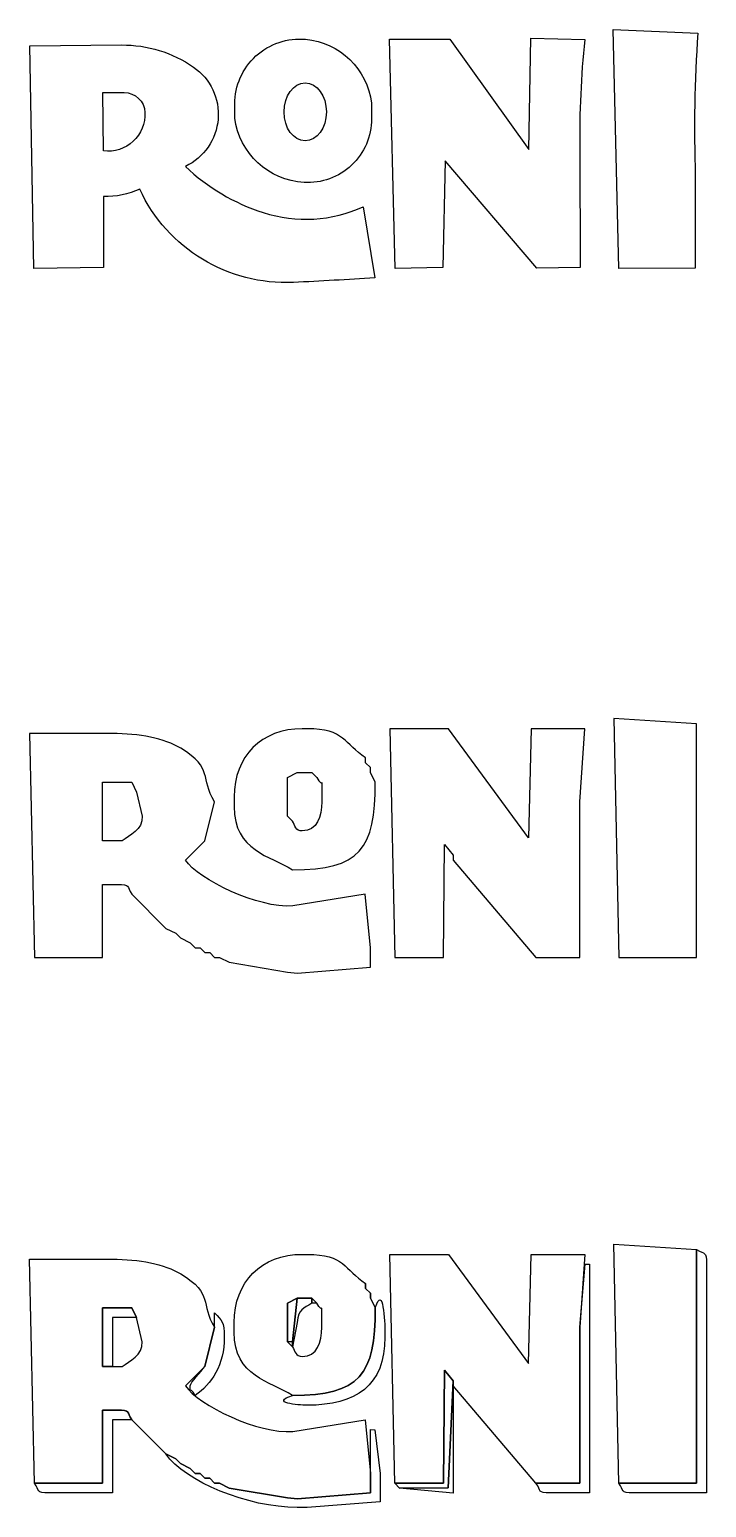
# Model space of a CAD drawing. Header units: millimetres. Extents: x -59 to 63, y -42 to 222.
# Drawn here: x 12.3 to 61.3, y 114.5 to 221.6 of the extents above; entities that cross this region are included whole.
import ezdxf

# ---------------------------------------------------------------- set-up
doc = ezdxf.new("R2010")
doc.units = ezdxf.units.MM
doc.header["$MEASUREMENT"] = 0
doc.layers.add('Capa 1', color=7, linetype='Continuous')

msp = doc.modelspace()

# ---------------------------------------------------------------- linework, layer by layer
for points in [[(27.17, 215.22), (27.17, 216.25, -0.441572), (32.3, 220.93, -0.351343), (37.08, 216.31), (37.08, 215.17, -0.430794), (32.19, 210.55, -0.361243)], [(38.8, 204.32), (38.37, 220.94), (42.74, 220.94), (48.46, 212.95), (48.62, 221.01), (52.52, 220.91, 0.02767), (52.16, 212.98), (52.19, 204.39), (49.05, 204.35), (42.41, 212.12), (42.24, 204.39)], [(55, 204.32), (54.57, 221.64), (60.72, 221.37, 0.025202), (60.53, 211.03), (60.53, 204.35)], [(12.6, 204.33), (12.31, 220.47), (18.97, 220.52, -0.154375), (24.18, 218.92, -0.576796), (23.59, 211.72, 0.113237), (29.23, 208.37, 0.187767), (36.48, 208.8), (37.31, 203.65, -0.006047), (31.42, 203.31, -0.304424), (20.28, 210.07, -0.115338), (17.66, 209.53), (17.66, 204.38)], [(17.66, 212.84), (17.61, 217.07), (19.15, 217.07, -0.40103), (20.66, 215.63, -0.463623)]]:
    msp.add_lwpolyline(points, format="xyb", close=True)
msp.add_ellipse((32.27, 215.67), major_axis=(0, 2.1), ratio=0.730674)
at = {"layer": 'Capa 1', "color": 231}
for points in [[(60.63, 171.31), (60.63, 171.31), (54.64, 171.69), (54.64, 171.69)], [(54.64, 171.69), (54.64, 171.69), (54.99, 154.38), (54.99, 154.38)], [(12.3, 170.61), (12.3, 170.61), (12.65, 154.38), (12.65, 154.38)], [(32.06, 170.96), (29.12, 170.96), (27.12, 168.96), (27.12, 166.02)], [(32.41, 170.96), (32.41, 170.96), (32.06, 170.96), (32.06, 170.96)], [(36.64, 168.84), (35.1, 169.87), (35.13, 170.96), (32.41, 170.96)], [(42.64, 170.96), (42.64, 170.96), (38.39, 170.96), (38.39, 170.96)], [(38.39, 170.96), (38.39, 170.96), (38.76, 154.38), (38.76, 154.38)], [(48.44, 163.04), (48.44, 163.04), (42.64, 170.96), (42.64, 170.96)], [(48.64, 170.96), (48.64, 170.96), (48.44, 163.04), (48.44, 163.04)], [(52.52, 170.96), (52.52, 170.96), (48.64, 170.96), (48.64, 170.96)], [(52.17, 165.67), (52.17, 165.67), (52.52, 170.96), (52.52, 170.96)], [(60.63, 154.38), (60.63, 154.38), (60.63, 171.31), (60.63, 171.31)], [(25.71, 165.67), (24.61, 167.4), (25.69, 168.06), (23.25, 169.55)], [(36.64, 168.49), (36.64, 168.49), (36.64, 168.84), (36.64, 168.84)], [(37, 168.14), (37, 168.14), (36.64, 168.49), (36.64, 168.49)], [(31, 167.43), (31, 167.43), (31.7, 167.78), (31.7, 167.78)], [(31, 164.61), (31, 164.61), (31, 167.43), (31, 167.43)], [(31.7, 167.78), (31.7, 167.78), (32.76, 167.78), (32.76, 167.78)], [(32.76, 167.78), (32.76, 167.78), (33.12, 167.43), (33.12, 167.43)], [(33.12, 167.43), (33.58, 166.5), (33.47, 167.72), (33.47, 166.37)], [(37, 167.78), (37, 167.78), (37, 168.14), (37, 168.14)], [(37.35, 167.08), (37.35, 167.08), (37, 167.78), (37, 167.78)], [(17.59, 162.84), (17.59, 162.84), (17.59, 167.08), (17.59, 167.08)], [(17.59, 167.08), (17.59, 167.08), (19, 167.08), (19, 167.08)], [(19, 167.08), (19, 167.08), (19.71, 167.08), (19.71, 167.08)], [(19.71, 167.08), (19.71, 167.08), (20.06, 166.37), (20.06, 166.37)], [(20.06, 166.37), (20.06, 166.37), (20.46, 164.61), (20.46, 164.61)], [(31.35, 160.73), (36.23, 160.73), (37.35, 162.23), (37.35, 167.08)], [(33.47, 166.37), (33.47, 166.37), (33.47, 165.67), (33.47, 165.67)], [(25, 162.84), (25, 162.84), (25.71, 165.67), (25.71, 165.67)], [(27.12, 166.02), (27.12, 166.02), (27.12, 165.31), (27.12, 165.31)], [(27.12, 165.31), (27.12, 162.11), (29.75, 161.74), (31.35, 160.73)], [(52.17, 154.38), (52.17, 154.38), (52.17, 165.67), (52.17, 165.67)], [(20.46, 164.61), (20.51, 163.65), (19.55, 163.21), (19, 162.84)], [(31.35, 164.26), (31.35, 164.26), (31, 164.61), (31, 164.61)], [(18.3, 162.84), (18.3, 162.84), (17.59, 162.84), (17.59, 162.84)], [(19, 162.84), (19, 162.84), (18.3, 162.84), (18.3, 162.84)], [(23.59, 161.43), (23.59, 161.43), (25, 162.84), (25, 162.84)], [(42.29, 154.38), (42.29, 154.38), (42.36, 162.56), (42.36, 162.56)], [(42.36, 162.56), (42.36, 162.56), (42.99, 161.79), (42.99, 161.79)], [(42.99, 161.79), (42.99, 161.79), (42.99, 161.43), (42.99, 161.43)], [(31.37, 158.12), (28.9, 157.91), (24.53, 160.03), (23.59, 161.43)], [(42.99, 161.43), (42.99, 161.43), (48.99, 154.38), (48.99, 154.38)], [(17.59, 154.38), (17.59, 154.38), (17.59, 159.67), (17.59, 159.67)], [(17.59, 159.67), (17.59, 159.67), (18.65, 159.67), (18.65, 159.67)], [(18.65, 159.67), (19.66, 159.67), (19.3, 159.56), (19.71, 158.96)], [(19.71, 158.96), (19.71, 158.96), (22.18, 156.49), (22.18, 156.49)], [(36.61, 158.96), (36.61, 158.96), (31.37, 158.12), (31.37, 158.12)], [(37, 155.08), (37, 155.08), (36.61, 158.96), (36.61, 158.96)], [(22.18, 156.49), (22.18, 156.49), (22.89, 156.14), (22.89, 156.14)], [(22.89, 156.14), (22.89, 156.14), (23.24, 155.79), (23.24, 155.79)], [(23.24, 155.79), (23.24, 155.79), (23.94, 155.44), (23.94, 155.44)], [(23.94, 155.44), (23.94, 155.44), (24.3, 155.08), (24.3, 155.08)], [(12.65, 154.38), (12.65, 154.38), (17.59, 154.38), (17.59, 154.38)], [(24.3, 155.08), (24.3, 155.08), (24.65, 155.08), (24.65, 155.08)], [(24.65, 155.08), (24.65, 155.08), (25, 154.73), (25, 154.73)], [(25, 154.73), (25, 154.73), (25.35, 154.73), (25.35, 154.73)], [(25.35, 154.73), (25.35, 154.73), (25.71, 154.38), (25.71, 154.38)], [(25.71, 154.38), (25.71, 154.38), (26.06, 154.38), (26.06, 154.38)], [(26.06, 154.38), (26.06, 154.38), (26.77, 154.03), (26.77, 154.03)], [(37, 153.67), (37, 153.67), (37, 155.08), (37, 155.08)], [(38.76, 154.38), (38.76, 154.38), (42.29, 154.38), (42.29, 154.38)], [(48.99, 154.38), (48.99, 154.38), (52.17, 154.38), (52.17, 154.38)], [(54.99, 154.38), (54.99, 154.38), (60.63, 154.38), (60.63, 154.38)], [(26.77, 154.03), (26.77, 154.03), (31, 153.32), (31, 153.32)], [(31, 153.32), (31, 153.32), (31.71, 153.24), (31.71, 153.24)], [(31.71, 153.24), (31.71, 153.24), (37, 153.67), (37, 153.67)]]:
    msp.add_open_spline(points, degree=3, dxfattribs=at)
for points, knots in [([(23.25, 169.55), (22.09, 170.26), (20.21, 170.61), (18.3, 170.61), (18.3, 170.61), (18.3, 170.61), (12.3, 170.61), (12.3, 170.61)], [0.89285714, 0.89285714, 0.89285714, 0.89285714, 0.92857143, 0.92857143, 0.92857143, 0.92857143, 0.96428571, 0.96428571, 0.96428571, 0.96428571]), ([(33.47, 165.67), (33.47, 164.58), (33.14, 163.55), (32.06, 163.55), (32.06, 163.55), (31.58, 163.55), (31.53, 163.94), (31.35, 164.26)], [0.7777778, 0.7777778, 0.7777778, 0.7777778, 0.8888889, 0.8888889, 0.8888889, 0.8888889, 1, 1, 1, 1])]:
    msp.add_open_spline(points, degree=3, knots=knots, dxfattribs=at)
at = {"layer": 'Capa 1', "color": 7}
for points, knots in [([(31.35, 122.63), (36.23, 122.63), (37.35, 124.13), (37.35, 128.98), (37.35, 128.98), (37.35, 128.98), (37, 129.68), (37, 129.68), (37, 129.68), (37, 129.68), (37, 130.04), (37, 130.04), (37, 130.04), (37, 130.04), (36.64, 130.39), (36.64, 130.39), (36.64, 130.39), (36.64, 130.39), (36.64, 130.74), (36.64, 130.74), (36.64, 130.74), (35.1, 131.77), (35.13, 132.86), (32.41, 132.86), (32.41, 132.86), (32.41, 132.86), (32.06, 132.86), (32.06, 132.86), (32.06, 132.86), (29.12, 132.86), (27.12, 130.86), (27.12, 127.92), (27.12, 127.92), (27.12, 127.92), (27.12, 127.21), (27.12, 127.21), (27.12, 127.21), (27.12, 124.01), (29.75, 123.64), (31.35, 122.63)], [0, 0, 0, 0, 0.1, 0.1, 0.1, 0.1, 0.2, 0.2, 0.2, 0.2, 0.3, 0.3, 0.3, 0.3, 0.4, 0.4, 0.4, 0.4, 0.5, 0.5, 0.5, 0.5, 0.6, 0.6, 0.6, 0.6, 0.7, 0.7, 0.7, 0.7, 0.8, 0.8, 0.8, 0.8, 0.9, 0.9, 0.9, 0.9, 1, 1, 1, 1]), ([(38.76, 116.28), (38.76, 116.28), (42.29, 116.28), (42.29, 116.28), (42.29, 116.28), (42.29, 116.28), (42.36, 124.46), (42.36, 124.46), (42.36, 124.46), (42.36, 124.46), (42.99, 123.69), (42.99, 123.69), (42.99, 123.69), (42.99, 123.69), (42.99, 123.33), (42.99, 123.33), (42.99, 123.33), (42.99, 123.33), (48.99, 116.28), (48.99, 116.28), (48.99, 116.28), (48.99, 116.28), (52.17, 116.28), (52.17, 116.28), (52.17, 116.28), (52.17, 116.28), (52.17, 127.57), (52.17, 127.57), (52.17, 127.57), (52.17, 127.57), (52.52, 132.86), (52.52, 132.86), (52.52, 132.86), (52.52, 132.86), (48.64, 132.86), (48.64, 132.86), (48.64, 132.86), (48.64, 132.86), (48.44, 124.94), (48.44, 124.94), (48.44, 124.94), (48.44, 124.94), (42.64, 132.86), (42.64, 132.86), (42.64, 132.86), (42.64, 132.86), (38.39, 132.86), (38.39, 132.86), (38.39, 132.86), (38.39, 132.86), (38.76, 116.28), (38.76, 116.28)], [0, 0, 0, 0, 0.076923, 0.076923, 0.076923, 0.076923, 0.153846, 0.153846, 0.153846, 0.153846, 0.230769, 0.230769, 0.230769, 0.230769, 0.307692, 0.307692, 0.307692, 0.307692, 0.384615, 0.384615, 0.384615, 0.384615, 0.461538, 0.461538, 0.461538, 0.461538, 0.538462, 0.538462, 0.538462, 0.538462, 0.615385, 0.615385, 0.615385, 0.615385, 0.692308, 0.692308, 0.692308, 0.692308, 0.769231, 0.769231, 0.769231, 0.769231, 0.846154, 0.846154, 0.846154, 0.846154, 0.923077, 0.923077, 0.923077, 0.923077, 1, 1, 1, 1]), ([(54.99, 116.28), (54.99, 116.28), (60.63, 116.28), (60.63, 116.28), (60.63, 116.28), (60.63, 116.28), (60.63, 133.21), (60.63, 133.21), (60.63, 133.21), (60.63, 133.21), (54.64, 133.59), (54.64, 133.59), (54.64, 133.59), (54.64, 133.59), (54.99, 116.28), (54.99, 116.28)], [0, 0, 0, 0, 0.25, 0.25, 0.25, 0.25, 0.5, 0.5, 0.5, 0.5, 0.75, 0.75, 0.75, 0.75, 1, 1, 1, 1]), ([(12.65, 116.28), (12.65, 116.28), (17.59, 116.28), (17.59, 116.28), (17.59, 116.28), (17.59, 116.28), (17.59, 121.57), (17.59, 121.57), (17.59, 121.57), (17.59, 121.57), (18.65, 121.57), (18.65, 121.57), (18.65, 121.57), (19.66, 121.57), (19.3, 121.46), (19.71, 120.86), (19.71, 120.86), (19.71, 120.86), (22.18, 118.39), (22.18, 118.39), (22.18, 118.39), (22.18, 118.39), (22.89, 118.04), (22.89, 118.04), (22.89, 118.04), (22.89, 118.04), (23.24, 117.69), (23.24, 117.69), (23.24, 117.69), (23.24, 117.69), (23.94, 117.34), (23.94, 117.34), (23.94, 117.34), (23.94, 117.34), (24.3, 116.98), (24.3, 116.98), (24.3, 116.98), (24.3, 116.98), (24.65, 116.98), (24.65, 116.98), (24.65, 116.98), (24.65, 116.98), (25, 116.63), (25, 116.63), (25, 116.63), (25, 116.63), (25.35, 116.63), (25.35, 116.63), (25.35, 116.63), (25.35, 116.63), (25.71, 116.28), (25.71, 116.28), (25.71, 116.28), (25.71, 116.28), (26.06, 116.28), (26.06, 116.28), (26.06, 116.28), (26.06, 116.28), (26.77, 115.92), (26.77, 115.92), (26.77, 115.92), (26.77, 115.92), (31, 115.22), (31, 115.22), (31, 115.22), (31, 115.22), (31.71, 115.14), (31.71, 115.14), (31.71, 115.14), (31.71, 115.14), (37, 115.57), (37, 115.57), (37, 115.57), (37, 115.57), (37, 116.98), (37, 116.98), (37, 116.98), (37, 116.98), (36.61, 120.86), (36.61, 120.86), (36.61, 120.86), (36.61, 120.86), (31.37, 120.02), (31.37, 120.02), (31.37, 120.02), (28.9, 119.81), (24.53, 121.93), (23.59, 123.33), (23.59, 123.33), (23.59, 123.33), (25, 124.74), (25, 124.74), (25, 124.74), (25, 124.74), (25.71, 127.57), (25.71, 127.57), (25.71, 127.57), (24.61, 129.3), (25.69, 129.96), (23.25, 131.45), (23.25, 131.45), (22.09, 132.16), (20.21, 132.51), (18.3, 132.51), (18.3, 132.51), (18.3, 132.51), (12.3, 132.51), (12.3, 132.51), (12.3, 132.51), (12.3, 132.51), (12.65, 116.28), (12.65, 116.28)], [0, 0, 0, 0, 0.035714, 0.035714, 0.035714, 0.035714, 0.071429, 0.071429, 0.071429, 0.071429, 0.107143, 0.107143, 0.107143, 0.107143, 0.142857, 0.142857, 0.142857, 0.142857, 0.178571, 0.178571, 0.178571, 0.178571, 0.214286, 0.214286, 0.214286, 0.214286, 0.25, 0.25, 0.25, 0.25, 0.285714, 0.285714, 0.285714, 0.285714, 0.321429, 0.321429, 0.321429, 0.321429, 0.357143, 0.357143, 0.357143, 0.357143, 0.392857, 0.392857, 0.392857, 0.392857, 0.428571, 0.428571, 0.428571, 0.428571, 0.464286, 0.464286, 0.464286, 0.464286, 0.5, 0.5, 0.5, 0.5, 0.535714, 0.535714, 0.535714, 0.535714, 0.571429, 0.571429, 0.571429, 0.571429, 0.607143, 0.607143, 0.607143, 0.607143, 0.642857, 0.642857, 0.642857, 0.642857, 0.678571, 0.678571, 0.678571, 0.678571, 0.714286, 0.714286, 0.714286, 0.714286, 0.75, 0.75, 0.75, 0.75, 0.785714, 0.785714, 0.785714, 0.785714, 0.821429, 0.821429, 0.821429, 0.821429, 0.857143, 0.857143, 0.857143, 0.857143, 0.892857, 0.892857, 0.892857, 0.892857, 0.928571, 0.928571, 0.928571, 0.928571, 0.964286, 0.964286, 0.964286, 0.964286, 1, 1, 1, 1]), ([(31.35, 126.16), (31.35, 126.16), (31, 126.51), (31, 126.51), (31, 126.51), (31, 126.51), (31, 129.33), (31, 129.33), (31, 129.33), (31, 129.33), (31.7, 129.68), (31.7, 129.68), (31.7, 129.68), (31.7, 129.68), (32.76, 129.68), (32.76, 129.68), (32.76, 129.68), (32.76, 129.68), (33.12, 129.33), (33.12, 129.33), (33.12, 129.33), (33.58, 128.4), (33.47, 129.62), (33.47, 128.27), (33.47, 128.27), (33.47, 128.27), (33.47, 127.57), (33.47, 127.57), (33.47, 127.57), (33.47, 126.48), (33.14, 125.45), (32.06, 125.45), (32.06, 125.45), (31.58, 125.45), (31.53, 125.84), (31.35, 126.16)], [0, 0, 0, 0, 0.111111, 0.111111, 0.111111, 0.111111, 0.222222, 0.222222, 0.222222, 0.222222, 0.333333, 0.333333, 0.333333, 0.333333, 0.444444, 0.444444, 0.444444, 0.444444, 0.555556, 0.555556, 0.555556, 0.555556, 0.666667, 0.666667, 0.666667, 0.666667, 0.777778, 0.777778, 0.777778, 0.777778, 0.888889, 0.888889, 0.888889, 0.888889, 1, 1, 1, 1]), ([(18.3, 124.74), (18.3, 124.74), (17.59, 124.74), (17.59, 124.74), (17.59, 124.74), (17.59, 124.74), (17.59, 128.98), (17.59, 128.98), (17.59, 128.98), (17.59, 128.98), (19, 128.98), (19, 128.98), (19, 128.98), (19, 128.98), (19.71, 128.98), (19.71, 128.98), (19.71, 128.98), (19.71, 128.98), (20.06, 128.27), (20.06, 128.27), (20.06, 128.27), (20.06, 128.27), (20.46, 126.51), (20.46, 126.51), (20.46, 126.51), (20.51, 125.55), (19.55, 125.11), (19, 124.74), (19, 124.74), (19, 124.74), (18.3, 124.74), (18.3, 124.74)], [0, 0, 0, 0, 0.125, 0.125, 0.125, 0.125, 0.25, 0.25, 0.25, 0.25, 0.375, 0.375, 0.375, 0.375, 0.5, 0.5, 0.5, 0.5, 0.625, 0.625, 0.625, 0.625, 0.75, 0.75, 0.75, 0.75, 0.875, 0.875, 0.875, 0.875, 1, 1, 1, 1])]:
    msp.add_open_spline(points, degree=3, knots=knots, dxfattribs=at)
at = {"layer": 'Capa 1', "color": 9}
for points, knots in [([(54.99, 116.28), (55.39, 115.72), (55.05, 115.57), (56.05, 115.57), (56.05, 115.57), (56.05, 115.57), (61.34, 115.57), (61.34, 115.57), (61.34, 115.57), (61.34, 115.57), (61.34, 132.15), (61.34, 132.15), (61.34, 132.15), (61.34, 133.16), (61.23, 132.8), (60.63, 133.21), (60.63, 133.21), (60.63, 133.21), (60.63, 116.28), (60.63, 116.28), (60.63, 116.28), (60.63, 116.28), (54.99, 116.28), (54.99, 116.28)], [0, 0, 0, 0, 0.166667, 0.166667, 0.166667, 0.166667, 0.333333, 0.333333, 0.333333, 0.333333, 0.5, 0.5, 0.5, 0.5, 0.666667, 0.666667, 0.666667, 0.666667, 0.833333, 0.833333, 0.833333, 0.833333, 1, 1, 1, 1]), ([(52.17, 127.57), (52.17, 127.57), (52.17, 116.28), (52.17, 116.28), (52.17, 116.28), (52.17, 116.28), (48.99, 116.28), (48.99, 116.28), (48.99, 116.28), (49.4, 115.68), (49.04, 115.57), (50.05, 115.57), (50.05, 115.57), (50.05, 115.57), (52.87, 115.57), (52.87, 115.57), (52.87, 115.57), (52.87, 115.57), (52.87, 132.15), (52.87, 132.15), (52.87, 132.15), (52.87, 132.15), (52.55, 132.15), (52.55, 132.15), (52.55, 132.15), (52.55, 132.15), (52.17, 127.57), (52.17, 127.57)], [0, 0, 0, 0, 0.142857, 0.142857, 0.142857, 0.142857, 0.285714, 0.285714, 0.285714, 0.285714, 0.428571, 0.428571, 0.428571, 0.428571, 0.571429, 0.571429, 0.571429, 0.571429, 0.714286, 0.714286, 0.714286, 0.714286, 0.857143, 0.857143, 0.857143, 0.857143, 1, 1, 1, 1]), ([(37.35, 128.98), (37.35, 124.13), (36.23, 122.63), (31.35, 122.63), (31.35, 122.63), (29.67, 122.11), (31.75, 121.92), (32.41, 121.92), (32.41, 121.92), (35.95, 121.92), (38.05, 123.35), (38.05, 126.86), (38.05, 126.86), (38.05, 126.86), (38.05, 127.21), (38.05, 127.21), (38.05, 127.21), (38.05, 127.95), (37.9, 130.78), (37.35, 128.98)], [0, 0, 0, 0, 0.2, 0.2, 0.2, 0.2, 0.4, 0.4, 0.4, 0.4, 0.6, 0.6, 0.6, 0.6, 0.8, 0.8, 0.8, 0.8, 1, 1, 1, 1]), ([(36.64, 130.74), (36.64, 130.74), (36.64, 130.39), (36.64, 130.39), (36.64, 130.39), (36.64, 130.39), (36.64, 130.74), (36.64, 130.74)], [0, 0, 0, 0, 0.5, 0.5, 0.5, 0.5, 1, 1, 1, 1]), ([(31, 126.51), (31, 126.51), (31.35, 126.51), (31.35, 126.51), (31.35, 126.51), (31.35, 126.51), (31.7, 129.68), (31.7, 129.68), (31.7, 129.68), (31.7, 129.68), (32.76, 129.68), (32.76, 129.68), (32.76, 129.68), (32.76, 129.68), (32.76, 129.33), (32.76, 129.33), (32.76, 129.33), (32.76, 129.33), (33.12, 129.33), (33.12, 129.33), (33.12, 129.33), (33.12, 129.33), (32.76, 129.68), (32.76, 129.68), (32.76, 129.68), (32.76, 129.68), (31.7, 129.68), (31.7, 129.68), (31.7, 129.68), (31.7, 129.68), (31, 129.33), (31, 129.33), (31, 129.33), (31, 129.33), (31, 126.51), (31, 126.51)], [0, 0, 0, 0, 0.111111, 0.111111, 0.111111, 0.111111, 0.222222, 0.222222, 0.222222, 0.222222, 0.333333, 0.333333, 0.333333, 0.333333, 0.444444, 0.444444, 0.444444, 0.444444, 0.555556, 0.555556, 0.555556, 0.555556, 0.666667, 0.666667, 0.666667, 0.666667, 0.777778, 0.777778, 0.777778, 0.777778, 0.888889, 0.888889, 0.888889, 0.888889, 1, 1, 1, 1]), ([(31.35, 126.51), (31.35, 126.51), (31.35, 126.16), (31.35, 126.16), (31.35, 126.16), (31.35, 126.16), (31.7, 127.92), (31.7, 127.92), (31.7, 127.92), (31.8, 128.95), (32.11, 128.89), (32.76, 129.33), (32.76, 129.33), (32.76, 129.33), (32.76, 129.68), (32.76, 129.68), (32.76, 129.68), (32.76, 129.68), (31.7, 129.68), (31.7, 129.68), (31.7, 129.68), (31.7, 129.68), (31.35, 126.51), (31.35, 126.51)], [0, 0, 0, 0, 0.166667, 0.166667, 0.166667, 0.166667, 0.333333, 0.333333, 0.333333, 0.333333, 0.5, 0.5, 0.5, 0.5, 0.666667, 0.666667, 0.666667, 0.666667, 0.833333, 0.833333, 0.833333, 0.833333, 1, 1, 1, 1]), ([(37, 129.68), (37, 129.68), (37, 130.04), (37, 130.04), (37, 130.04), (37, 130.04), (37, 129.68), (37, 129.68)], [0, 0, 0, 0, 0.5, 0.5, 0.5, 0.5, 1, 1, 1, 1]), ([(17.59, 124.74), (17.59, 124.74), (18.3, 124.74), (18.3, 124.74), (18.3, 124.74), (18.3, 124.74), (18.3, 128.27), (18.3, 128.27), (18.3, 128.27), (18.3, 128.27), (20.06, 128.27), (20.06, 128.27), (20.06, 128.27), (20.06, 128.27), (19.71, 128.98), (19.71, 128.98), (19.71, 128.98), (19.71, 128.98), (19, 128.98), (19, 128.98), (19, 128.98), (19, 128.98), (17.59, 128.98), (17.59, 128.98), (17.59, 128.98), (17.59, 128.98), (17.59, 124.74), (17.59, 124.74)], [0, 0, 0, 0, 0.142857, 0.142857, 0.142857, 0.142857, 0.285714, 0.285714, 0.285714, 0.285714, 0.428571, 0.428571, 0.428571, 0.428571, 0.571429, 0.571429, 0.571429, 0.571429, 0.714286, 0.714286, 0.714286, 0.714286, 0.857143, 0.857143, 0.857143, 0.857143, 1, 1, 1, 1]), ([(25.71, 127.57), (25.71, 127.57), (25, 124.74), (25, 124.74), (25, 124.74), (24.74, 124.35), (23.94, 123.56), (23.94, 123.33), (23.94, 123.33), (23.94, 122.54), (23.81, 123.5), (24.3, 122.63), (24.3, 122.63), (25.47, 123.42), (26.41, 124.88), (26.41, 126.86), (26.41, 126.86), (26.41, 128.01), (26.23, 128.02), (25.71, 128.62), (25.71, 128.62), (25.71, 128.62), (25.71, 127.57), (25.71, 127.57)], [0, 0, 0, 0, 0.166667, 0.166667, 0.166667, 0.166667, 0.333333, 0.333333, 0.333333, 0.333333, 0.5, 0.5, 0.5, 0.5, 0.666667, 0.666667, 0.666667, 0.666667, 0.833333, 0.833333, 0.833333, 0.833333, 1, 1, 1, 1]), ([(38.76, 116.28), (38.76, 116.28), (39.11, 115.92), (39.11, 115.92), (39.11, 115.92), (39.11, 115.92), (42.62, 115.93), (42.62, 115.93), (42.62, 115.93), (42.62, 115.93), (42.99, 123.69), (42.99, 123.69), (42.99, 123.69), (42.99, 123.69), (42.36, 124.46), (42.36, 124.46), (42.36, 124.46), (42.36, 124.46), (42.29, 116.28), (42.29, 116.28), (42.29, 116.28), (42.29, 116.28), (38.76, 116.28), (38.76, 116.28)], [0, 0, 0, 0, 0.166667, 0.166667, 0.166667, 0.166667, 0.333333, 0.333333, 0.333333, 0.333333, 0.5, 0.5, 0.5, 0.5, 0.666667, 0.666667, 0.666667, 0.666667, 0.833333, 0.833333, 0.833333, 0.833333, 1, 1, 1, 1]), ([(39.11, 115.92), (39.11, 115.92), (42.99, 115.54), (42.99, 115.54), (42.99, 115.54), (42.99, 115.54), (42.99, 123.33), (42.99, 123.33), (42.99, 123.33), (42.99, 123.33), (42.99, 123.69), (42.99, 123.69), (42.99, 123.69), (42.99, 123.69), (42.62, 115.93), (42.62, 115.93), (42.62, 115.93), (42.62, 115.93), (39.11, 115.92), (39.11, 115.92)], [0, 0, 0, 0, 0.2, 0.2, 0.2, 0.2, 0.4, 0.4, 0.4, 0.4, 0.6, 0.6, 0.6, 0.6, 0.8, 0.8, 0.8, 0.8, 1, 1, 1, 1]), ([(12.65, 116.28), (13.06, 115.72), (12.72, 115.57), (13.71, 115.57), (13.71, 115.57), (13.71, 115.57), (18.3, 115.57), (18.3, 115.57), (18.3, 115.57), (18.3, 115.57), (18.3, 120.86), (18.3, 120.86), (18.3, 120.86), (18.3, 120.86), (19.71, 120.86), (19.71, 120.86), (19.71, 120.86), (19.3, 121.46), (19.66, 121.57), (18.65, 121.57), (18.65, 121.57), (18.65, 121.57), (17.59, 121.57), (17.59, 121.57), (17.59, 121.57), (17.59, 121.57), (17.59, 116.28), (17.59, 116.28), (17.59, 116.28), (17.59, 116.28), (12.65, 116.28), (12.65, 116.28)], [0, 0, 0, 0, 0.125, 0.125, 0.125, 0.125, 0.25, 0.25, 0.25, 0.25, 0.375, 0.375, 0.375, 0.375, 0.5, 0.5, 0.5, 0.5, 0.625, 0.625, 0.625, 0.625, 0.75, 0.75, 0.75, 0.75, 0.875, 0.875, 0.875, 0.875, 1, 1, 1, 1]), ([(37, 116.98), (37, 116.98), (37, 115.57), (37, 115.57), (37, 115.57), (37, 115.57), (31.71, 115.14), (31.71, 115.14), (31.71, 115.14), (31.71, 115.14), (31, 115.22), (31, 115.22), (31, 115.22), (31, 115.22), (26.77, 115.92), (26.77, 115.92), (26.77, 115.92), (26.77, 115.92), (26.06, 116.28), (26.06, 116.28), (26.06, 116.28), (26.06, 116.28), (25.71, 116.28), (25.71, 116.28), (25.71, 116.28), (25.71, 116.28), (25.35, 116.63), (25.35, 116.63), (25.35, 116.63), (25.35, 116.63), (25, 116.63), (25, 116.63), (25, 116.63), (25, 116.63), (24.65, 116.98), (24.65, 116.98), (24.65, 116.98), (24.65, 116.98), (24.3, 116.98), (24.3, 116.98), (24.3, 116.98), (24.3, 116.98), (23.94, 117.34), (23.94, 117.34), (23.94, 117.34), (23.94, 117.34), (23.24, 117.69), (23.24, 117.69), (23.24, 117.69), (23.24, 117.69), (22.89, 118.04), (22.89, 118.04), (22.89, 118.04), (22.89, 118.04), (22.18, 118.39), (22.18, 118.39), (22.18, 118.39), (23.52, 116.39), (28.14, 114.51), (31.7, 114.51), (31.7, 114.51), (31.7, 114.51), (32.41, 114.51), (32.41, 114.51), (32.41, 114.51), (32.41, 114.51), (37.7, 114.93), (37.7, 114.93), (37.7, 114.93), (37.7, 114.93), (37.7, 116.98), (37.7, 116.98), (37.7, 116.98), (37.7, 116.98), (37.31, 120.15), (37.31, 120.15), (37.31, 120.15), (37.31, 120.15), (37, 120.16), (37, 120.16), (37, 120.16), (37, 120.16), (37, 116.98), (37, 116.98)], [0, 0, 0, 0, 0.047619, 0.047619, 0.047619, 0.047619, 0.095238, 0.095238, 0.095238, 0.095238, 0.142857, 0.142857, 0.142857, 0.142857, 0.190476, 0.190476, 0.190476, 0.190476, 0.238095, 0.238095, 0.238095, 0.238095, 0.285714, 0.285714, 0.285714, 0.285714, 0.333333, 0.333333, 0.333333, 0.333333, 0.380952, 0.380952, 0.380952, 0.380952, 0.428571, 0.428571, 0.428571, 0.428571, 0.47619, 0.47619, 0.47619, 0.47619, 0.52381, 0.52381, 0.52381, 0.52381, 0.571429, 0.571429, 0.571429, 0.571429, 0.619048, 0.619048, 0.619048, 0.619048, 0.666667, 0.666667, 0.666667, 0.666667, 0.714286, 0.714286, 0.714286, 0.714286, 0.761905, 0.761905, 0.761905, 0.761905, 0.809524, 0.809524, 0.809524, 0.809524, 0.857143, 0.857143, 0.857143, 0.857143, 0.904762, 0.904762, 0.904762, 0.904762, 0.952381, 0.952381, 0.952381, 0.952381, 1, 1, 1, 1])]:
    msp.add_open_spline(points, degree=3, knots=knots, dxfattribs=at)

doc.saveas('drawing.dxf')
